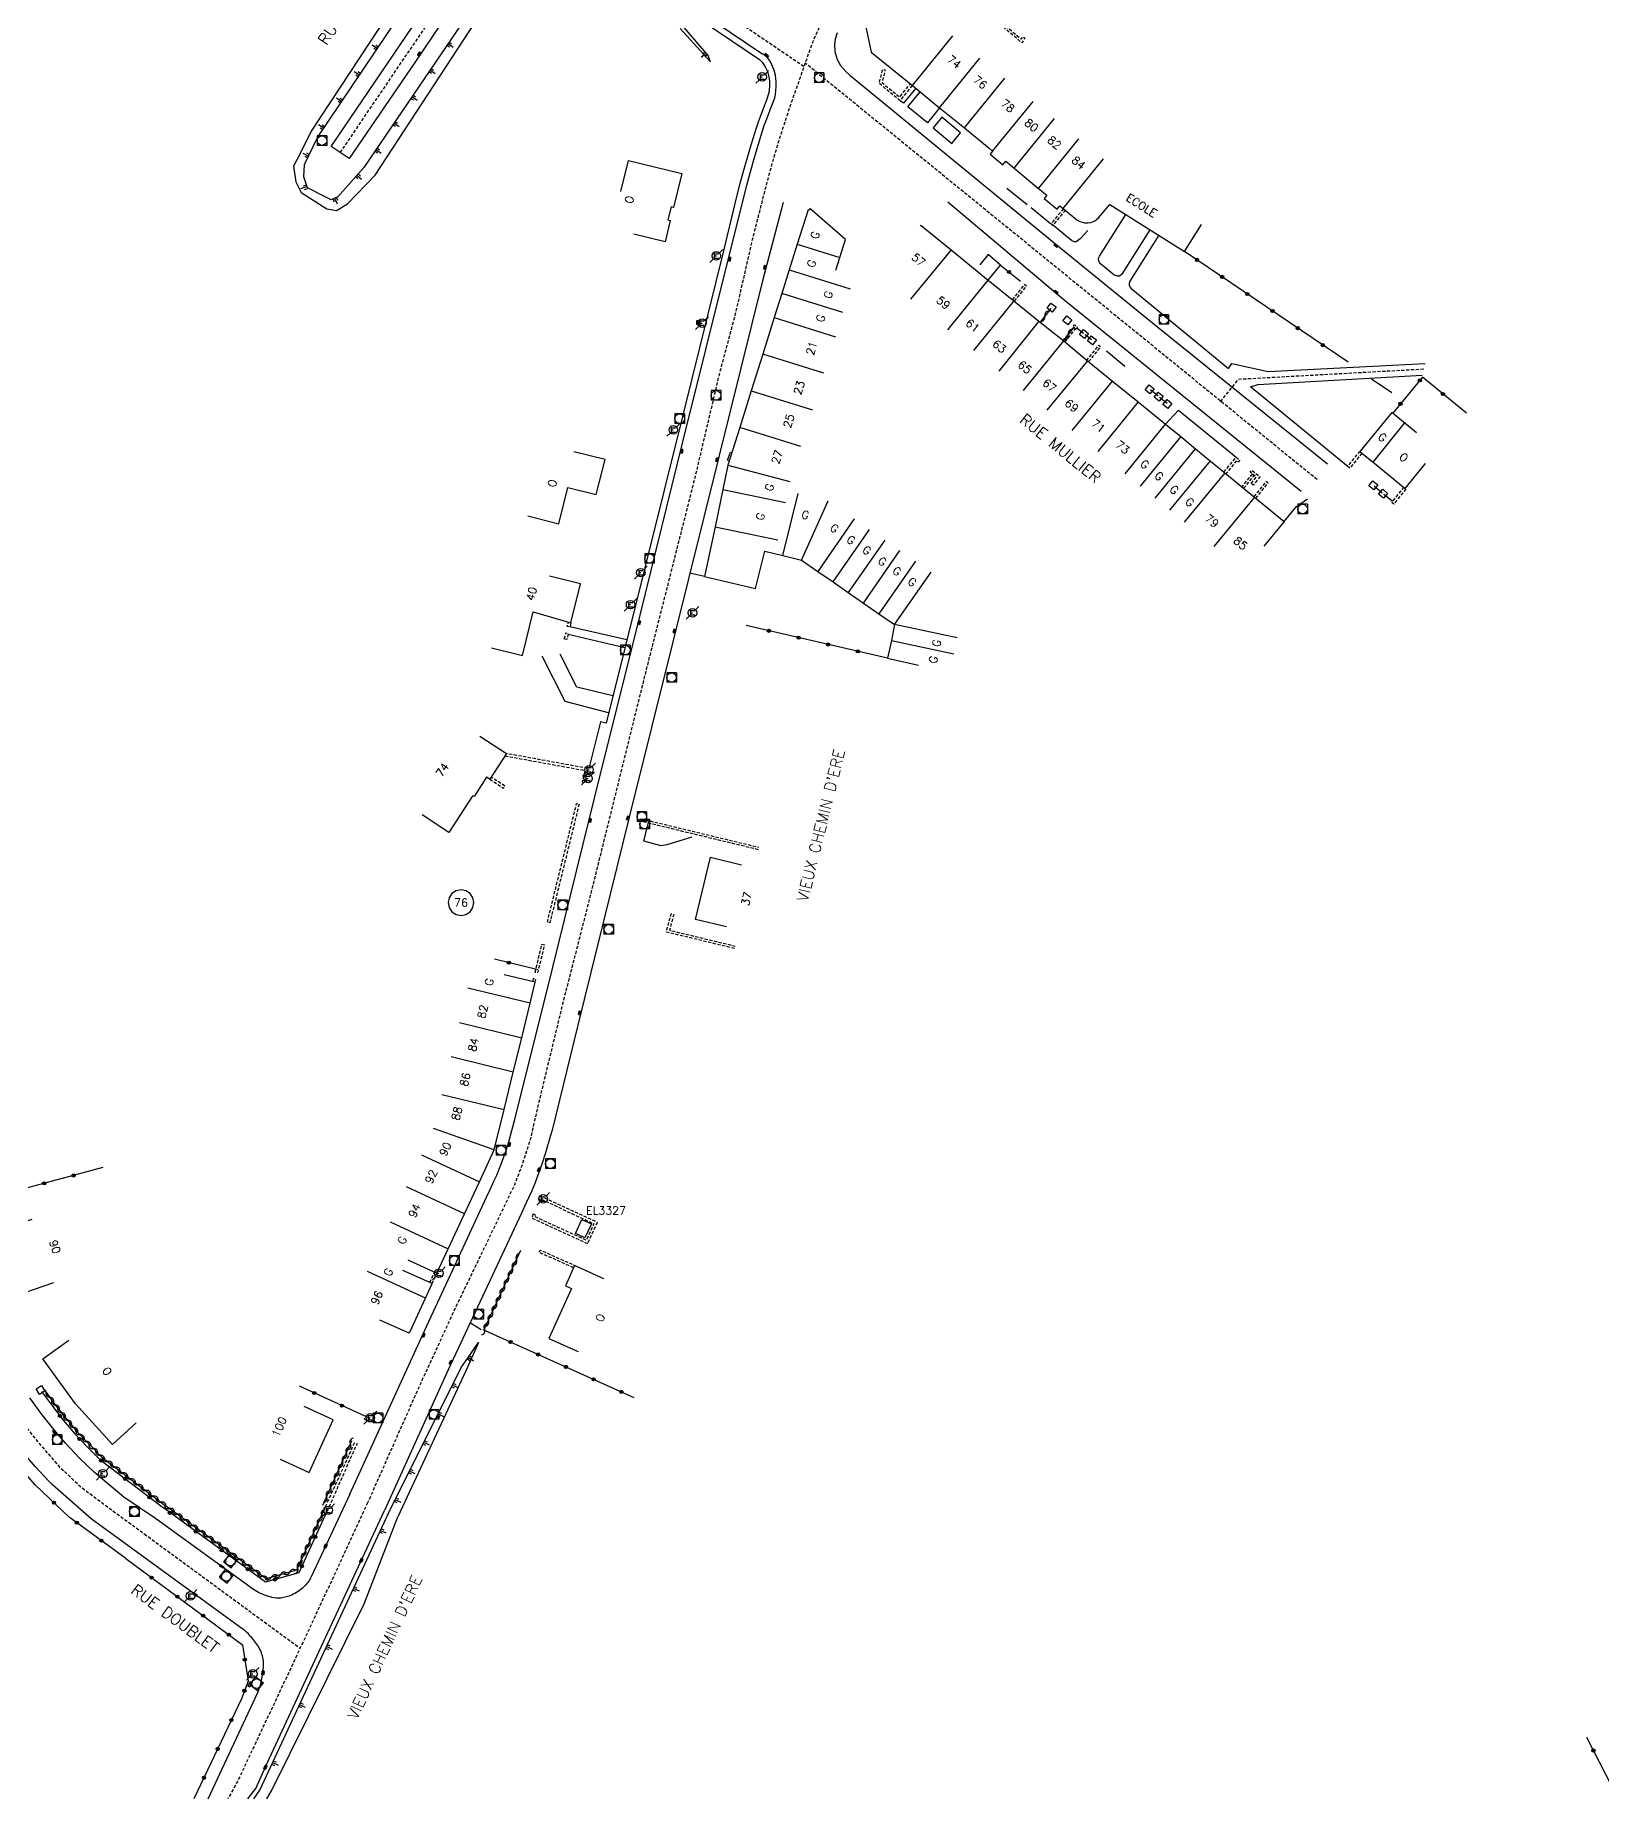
# Model space of a CAD drawing. Header units: millimetres. Extents: x 80000 to 81001, y 143000 to 144000.
# Drawn here: x 80147.8 to 80392.6, y 143000 to 143275.5 of the extents above; entities that cross this region are included whole.
import ezdxf
from ezdxf.enums import TextEntityAlignment as Align

# ---------------------------------------------------------------- set-up
doc = ezdxf.new("R2010")
doc.units = ezdxf.units.MM
doc.linetypes.add('DASHED', pattern=[0.75, 0.5, -0.25])
doc.layers.get('0').update_dxf_attribs({"linetype": 'CONTINUOUS'})
for name, color, linetype in [('W0001', 6, 'DASHED'), ('W0008', 7, 'CONTINUOUS'), ('W0100', 7, 'CONTINUOUS'), ('W0112', 1, 'DASHED'), ('W0211', 2, 'CONTINUOUS'), ('W0310', 3, 'CONTINUOUS'), ('W0322', 7, 'CONTINUOUS'), ('W0330', 7, 'CONTINUOUS'), ('W0400', 7, 'CONTINUOUS'), ('W0420', 7, 'CONTINUOUS'), ('W0471', 7, 'CONTINUOUS'), ('W0984', 7, 'CONTINUOUS'), ('W0989', 7, 'CONTINUOUS'), ('W0991', 7, 'CONTINUOUS'), ('W1102', 7, 'CONTINUOUS')]:
    doc.layers.add(name, color=color, linetype=linetype)
doc.styles.get("Standard").update_dxf_attribs({"font": 'romans.shx', "width": 0.85})

# ---------------------------------------------------------------- blocks, each defined once
blk = doc.blocks.new('t322o')
at = {"color": 0, "linetype": 'Continuous'}
for radius in [0.25, 0.15]:
    blk.add_circle((0, 0), radius, dxfattribs=at)
blk = doc.blocks.new('t310o')
at = {"color": 0, "linetype": 'Continuous'}
for centre, start, end in [((-0.5, 0.38), 216.8699, 323.1304), ((0.5, -0.37), 36.8699, 143.1303)]:
    blk.add_arc(centre, 0.625, start, end, dxfattribs=at)
blk = doc.blocks.new('t211o')
at = {"color": 0, "linetype": 'Continuous'}
for p, q in [((-0.29, 0.5), (-0.29, 0)), ((0, 1), (0, 0)), ((0.29, 0.5), (0.29, 0))]:
    blk.add_line(p, q, dxfattribs=at)
blk = doc.blocks.new('T471')
for p, q in [((-0.333334, 0.333334), (-0.333334, -0.333334)), ((-0.333334, 0.333334), (0.333334, 0.333334)), ((-0.333334, 0), (0, 0)), ((0.500001, 0.500001), (1.000002, 1.000002)), ((-0.500001, -0.500001), (-1.000002, -1.000002)), ((-0.333334, -0.333334), (0.333334, -0.333334))]:
    blk.add_line(p, q)
blk.add_ellipse((0, 0), major_axis=(0.471405, 0.471405), ratio=1, start_param=5.4977871438, end_param=11.780972451)
blk = doc.blocks.new('T420')
for p, q in [((0.75, 0.75), (-0.75, 0.75)), ((-0.75, 0.75), (-0.75, -0.75)), ((0.75, 0.75), (0.75, -0.75)), ((0.75, -0.75), (-0.75, -0.75))]:
    blk.add_line(p, q)
blk.add_ellipse((0, 0), major_axis=(-0.53, 0.53), ratio=1, start_param=3.926991, end_param=10.210176)
blk = doc.blocks.new('T400')
for p, q in [((-0.15, 0.3), (0.15, 0.3)), ((-0.15, -0.25), (-0.15, 0.3)), ((-0.15, 0.15), (0.15, 0.15)), ((-0.15, 0), (0.15, 0)), ((0.15, 0.3), (0.15, -0.25)), ((-0.15, -0.15), (0.15, -0.15)), ((-0.15, -0.25), (-0.15, -0.3)), ((-0.15, -0.3), (0.15, -0.3)), ((0.15, -0.3), (0.15, -0.25))]:
    blk.add_line(p, q)
blk = doc.blocks.new('t112o')
at = {"color": 0, "linetype": 'Continuous'}
for p, q in [((-0.5, 0.5), (0.5, 0.5)), ((-0.5, -0.5), (-0.5, 0.5)), ((0.5, 0.5), (0.5, -0.5)), ((0.5, -0.5), (-0.5, -0.5))]:
    blk.add_line(p, q, dxfattribs=at)
blk = doc.blocks.new('t330o')
at = {"color": 0, "linetype": 'Continuous'}
for p, q in [((0.25, -0.25), (-0.25, 0.25)), ((-0.25, -0.25), (0.25, 0.25)), ((-0.25, 0.25), (-0.25, -0.25)), ((0.25, 0.25), (-0.25, 0.25)), ((0.25, -0.25), (0.25, 0.25)), ((-0.25, -0.25), (0.25, -0.25)), ((-0.25, -0.25), (-0.25, -0.25))]:
    blk.add_line(p, q, dxfattribs=at)

msp = doc.modelspace()

# ---------------------------------------------------------------- linework, layer by layer
at = {"layer": 'W0001', "flags": 128}
for points in [[(80329.32, 143384.64), (80278.08, 143291.92), (80274.47, 143285.27), (80271.97, 143280.48), (80269.31, 143274.51), (80265.8, 143264.53), (80264.21, 143259.74), (80263.06, 143255.9), (80261.78, 143251.14), (80259.75, 143243.12), (80257.22, 143231.99), (80254.69, 143222.55), (80250.94, 143206.6), (80243.31, 143176.46), (80234.39, 143140.45), (80230.37, 143124.76), (80226.28, 143107.83), (80225.17, 143102.97), (80223.85, 143098.89), (80222.7, 143095.89), (80220.85, 143092.01), (80213.79, 143077.34), (80208.25, 143065.37), (80199.77, 143046.25)], [(80025.18, 143369.02), (80051.21, 143345.12), (80056.43, 143339.82), (80060.53, 143335.3), (80063.54, 143330.71), (80066.28, 143325.85), (80069, 143321.08), (80071.68, 143313.87), (80074, 143305.02), (80081.28, 143278.79), (80091.1, 143242.47), (80112.63, 143162.28), (80132.72, 143088.1), (80134.76, 143080.51), (80136.41, 143075.78), (80138.1, 143071.72), (80139.87, 143068.18), (80141.86, 143064.61), (80144.31, 143060.78), (80147.81, 143056.25), (80151.65, 143051.82), (80154.96, 143048.73), (80154.96, 143048.73), (80158.84, 143045.82), (80164.87, 143041.39)], [(80267.94, 143270.63), (80228.24, 143297.5), (80196.46, 143318.78), (80158.09, 143346.17)], [(80195.49, 143257.19), (80224.52, 143299.99)], [(80348.12, 143206.1), (80268.13, 143271.18)], [(80364.78, 143223.34), (80335.81, 143221.75), (80332.87, 143218.15)], [(80199.77, 143046.25), (80191.52, 143028.41), (80185.2, 143014.94), (80179.29, 143002.4), (80177.92, 143000)], [(80164.87, 143041.39), (80189.22, 143023.52)]]:
    msp.add_lwpolyline(points, dxfattribs=at)
at = {"layer": 'W0008', "flags": 128}
for points in [[(80227.59, 143295.48), (80226.64, 143295.33), (80226.12, 143295.21), (80224.43, 143294.71), (80223.8, 143294.48), (80222.88, 143293.98), (80222.27, 143293.45), (80221.68, 143292.78), (80221.32, 143292.29), (80207.14, 143271.29), (80196.91, 143256.25), (80194.06, 143258.13), (80210.69, 143282.66), (80219.07, 143294.98), (80219.38, 143295.63), (80219.59, 143296.91), (80219.61, 143297.46), (80219.56, 143298.98), (80219.47, 143299.81), (80219.19, 143301.08)], [(80196.97, 143047.56), (80208.71, 143073.23), (80218.34, 143094), (80218.9, 143095.19), (80219.56, 143096.58), (80219.94, 143097.44), (80220.69, 143099.3), (80221.42, 143101.3), (80221.83, 143102.61), (80222.32, 143104.39), (80222.82, 143106.34), (80228.7, 143129.94), (80235.2, 143156.33), (80242.34, 143184.91), (80248.99, 143211.82), (80256.38, 143241.48), (80258.6, 143250.39), (80259.04, 143252.09), (80259.75, 143254.74), (80260.13, 143256.07), (80260.79, 143258.35), (80261.47, 143260.59), (80261.8, 143261.57), (80261.97, 143262.06), (80262.81, 143264.29), (80263.11, 143265.08), (80263.38, 143265.76), (80263.5, 143266.27), (80263.62, 143267.5), (80263.61, 143268.26), (80263.5, 143269.31), (80263.3, 143270.08), (80262.74, 143271.4), (80262.38, 143271.91), (80261.58, 143272.62), (80261.5, 143272.54), (80222.95, 143298.56)], [(80226.28, 143295.25), (80260.98, 143271.73), (80261.41, 143271.34), (80261.91, 143270.61), (80262.25, 143269.85), (80262.46, 143269.01), (80262.54, 143268.35), (80262.57, 143267.83), (80262.5, 143266.77), (80262.37, 143266.2), (80262.14, 143265.56), (80261.79, 143264.61), (80261.09, 143262.77), (80260.79, 143261.96), (80260.48, 143261.03), (80259.7, 143258.5), (80259.08, 143256.39), (80258.72, 143255.14), (80257.95, 143252.38), (80257.48, 143250.54), (80255.36, 143241.86), (80249.14, 143216.58), (80237.02, 143168.03), (80236.16, 143168.26), (80234.34, 143160.96)], [(80163.09, 143038.99), (80156.57, 143043.72), (80150.53, 143049.05), (80150.02, 143049.55), (80147.8, 143051.93), (80145.91, 143054.16), (80144.09, 143056.49), (80142.23, 143059.07), (80140.26, 143061.99), (80138.51, 143064.78), (80137.19, 143067.06), (80136.12, 143069.09), (80134.89, 143071.77), (80133.59, 143075.01), (80132.31, 143078.6), (80131.81, 143080.2), (80131.05, 143082.93), (80130.56, 143084.75), (80118.75, 143128.43), (80106.26, 143174.54), (80094.37, 143218.64), (80081.88, 143264.79), (80077.25, 143281.89)], [(80273.13, 143275.92), (80272.83, 143274.94), (80272.72, 143274.19), (80272.79, 143273), (80273.12, 143271.74), (80273.65, 143270.82), (80274.48, 143269.86), (80275.11, 143269.28), (80307.89, 143242.41), (80323.23, 143229.93), (80349.77, 143208.59), (80349.77, 143208.59), (80349.77, 143208.59)], [(80285.41, 143267.26), (80283.49, 143264.92), (80282.97, 143265.31)], [(80289.12, 143264.21), (80287.24, 143261.86), (80284.18, 143264.33), (80286.12, 143266.68)], [(80264.68, 143249.38), (80261.48, 143237.17), (80254.69, 143209.85), (80247.52, 143180.97), (80240.75, 143153.79), (80240.75, 143153.79), (80232.54, 143120.66), (80228.58, 143104.47), (80228.35, 143103.61), (80227.56, 143100.94), (80227, 143099.17), (80226.54, 143097.83), (80225.91, 143096.14), (80225.36, 143094.86), (80224.55, 143093.12), (80223.79, 143091.47), (80212.36, 143067), (80202.41, 143045.02)], [(80345.66, 143204.25), (80308.61, 143234.16), (80290.44, 143249.45)], [(80322, 143245.14), (80317.64, 143238.21), (80317.27, 143237.9), (80316.93, 143237.87), (80316.56, 143238.01), (80316.39, 143238.12), (80314.3, 143239.81), (80314.13, 143240.02), (80313.97, 143240.45), (80313.98, 143240.68), (80314.12, 143240.99), (80318.22, 143247.51)], [(80312.29, 143245.02), (80311.09, 143243.74), (80310.71, 143243.4), (80310.46, 143243.26), (80310.17, 143243.25), (80309.74, 143243.48), (80306.71, 143245.96)], [(80323.39, 143244.27), (80318.89, 143237.1), (80318.76, 143236.79), (80318.76, 143236.45), (80318.85, 143236.2), (80319.02, 143235.99), (80334.27, 143223.48), (80334.82, 143224.23), (80340.48, 143223.01), (80365.01, 143224.26)], [(80298.65, 143239.63), (80296.71, 143241.25), (80295.41, 143239.65)], [(80353, 143208.12), (80337.74, 143220.61), (80338.89, 143220.94), (80364.54, 143222.43)], [(80324.43, 143214.76), (80326.49, 143216.94), (80335.49, 143209.62)], [(80256.29, 143209.06), (80256.02, 143209.15), (80256.45, 143210.41), (80256.69, 143210.33)], [(80342.98, 143199.56), (80344.92, 143201.9), (80346.61, 143203.12)], [(80252.4, 143190.95), (80250.14, 143191.48)], [(80231.09, 143181.94), (80239.98, 143179.85)], [(80231.39, 143183.16), (80240.28, 143181.11)], [(80237.43, 143169.65), (80230.64, 143171.41), (80227.05, 143178.5)], [(80238.07, 143172.3), (80232.48, 143173.69), (80229.88, 143178.82)], [(80243.6, 143152.51), (80242.87, 143149.65), (80245.58, 143148.95), (80246.59, 143149.09), (80250.47, 143150.3)], [(80215.83, 143074.33), (80217.5, 143073.33)], [(80166.65, 143043.81), (80161.69, 143047.13), (80157.09, 143050.96), (80154.77, 143053.22), (80152.57, 143055.55), (80150.77, 143057.64), (80148.93, 143059.98), (80147, 143062.66)], [(80181.03, 143000), (80182.28, 143001.62), (80184.41, 143006.24), (80202.41, 143045.02)]]:
    msp.add_lwpolyline(points, dxfattribs=at)
msp.add_lwpolyline([(80288.13, 143261.04), (80291.04, 143258.63), (80292.42, 143260.29), (80289.51, 143262.71)], close=True, dxfattribs=at)
msp.add_lwpolyline([(80196.97, 143047.56), (80192.53, 143038.02), (80190.91, 143034.59, -0.097141), (80189.81, 143033.1, -0.077838), (80187.89, 143031.82, -0.078592), (80186.22, 143031.35, -0.096688), (80184.81, 143031.46, -0.035454), (80183.01, 143032.09, -0.054801), (80181.94, 143032.7), (80166.65, 143043.81)], format="xyb", dxfattribs=at)
at = {"layer": 'W0008'}
msp.add_lwpolyline([(80174.84, 143000), (80182.54, 143016.51, 0.046946), (80183.06, 143017.96, 0.032279), (80183.47, 143020.17, 0.094365), (80183.33, 143022.31, 0.096025), (80182.41, 143024.22, 0.029611), (80181.08, 143025.8, 0.048915), (80180.14, 143026.61), (80176.67, 143029.08), (80163.09, 143038.99)], format="xyb", dxfattribs=at)
at = {"layer": 'W0100', "flags": 128}
for points in [[(80277.6, 143276.85), (80278.46, 143272.87), (80284.89, 143267.69), (80289.12, 143264.21), (80293.01, 143261.05), (80296.87, 143257.9), (80297.43, 143257.43), (80297.03, 143256.93), (80299.03, 143255.3), (80299.48, 143255.84), (80300.78, 143254.76), (80304.58, 143251.6), (80305.88, 143250.52), (80305.46, 143250.02), (80307.49, 143248.36), (80307.91, 143248.88), (80308.46, 143248.44), (80310.57, 143246.69), (80311.05, 143246.41), (80311.76, 143246.22), (80312.28, 143246.2), (80312.77, 143246.29), (80313.31, 143246.5), (80313.59, 143246.68), (80314, 143247.05), (80314.25, 143247.31), (80315.73, 143249.07), (80315.73, 143249.07), (80327.42, 143241.73), (80330.08, 143245.97)], [(80239.33, 143251.11), (80240.52, 143255.97), (80248.87, 143253.92), (80247.56, 143248.61), (80247.56, 143248.61), (80247.18, 143248.7), (80246.68, 143246.67), (80247.06, 143246.57), (80246.24, 143243.26), (80241.39, 143244.46)], [(80274.42, 143243.61), (80268.88, 143248.48), (80268.8, 143248.2), (80268.59, 143248.23), (80266.91, 143242.88), (80265.66, 143238.89), (80264.5, 143235.2), (80263.31, 143231.42), (80261.53, 143225.72), (80259.72, 143219.98), (80257.92, 143214.27), (80256.06, 143208.35), (80255.28, 143204.55), (80254.05, 143198.72), (80252.4, 143190.95), (80260.39, 143189.09), (80261.82, 143194.93), (80264.64, 143194.24), (80267.54, 143193.52), (80270.1, 143191.75), (80272.49, 143190.11), (80274.88, 143188.44), (80277.24, 143186.82), (80279.64, 143185.14), (80282.1, 143183.44), (80281.6, 143180.95), (80280.98, 143178.2), (80285.86, 143177.11)], [(80286.11, 143245.84), (80286.21, 143245.76), (80286.28, 143245.83), (80290.94, 143242.02), (80296.75, 143237.28), (80300.73, 143234.06), (80304.66, 143230.87), (80308.55, 143227.79), (80312.25, 143224.68), (80316.14, 143221.51), (80320.17, 143218.23), (80324.43, 143214.76), (80326.83, 143212.82), (80329.15, 143210.91), (80331.41, 143209.06), (80333.72, 143207.16), (80338.36, 143203.35), (80342.98, 143199.56), (80339.8, 143195.7)], [(80272.94, 143238.84), (80274.42, 143243.61)], [(80363.68, 143213.41), (80359.8, 143216.57), (80354.84, 143210.57), (80354.92, 143210.51), (80354.86, 143210.43), (80356.86, 143208.82), (80361.9, 143204.72), (80365.05, 143208.6)], [(80224.78, 143200.42), (80229.64, 143199.2), (80231.06, 143204.89), (80235.49, 143203.76), (80236.86, 143209.24), (80232.01, 143210.46)], [(80219.13, 143179.83), (80223.99, 143178.64), (80225.66, 143185.44), (80231.53, 143183.7), (80233.03, 143189.83), (80228.18, 143191.02)], [(80217.28, 143166.04), (80221.47, 143163.3), (80218.84, 143159.29), (80218.37, 143159.6), (80216.4, 143156.6), (80216.2, 143156.72), (80216.11, 143156.58), (80212.46, 143150.98), (80208.27, 143153.71)], [(80255.85, 143136.21), (80250.99, 143137.38), (80253.33, 143147.1), (80258.19, 143145.92)], [(80206.06, 143084.21), (80210.59, 143082.1), (80212.38, 143085.94), (80214.91, 143091.4), (80217.24, 143096.37), (80219.55, 143101.37), (80221.1, 143107.67), (80222.53, 143113.51), (80223.86, 143118.89), (80225.17, 143124.32), (80225.96, 143127.58), (80221.1, 143128.75)], [(80150.71, 143080.62), (80145.98, 143079.01), (80142.61, 143088.95), (80147.34, 143090.56)], [(80201.63, 143074.84), (80206.19, 143072.8), (80206.28, 143072.95), (80206.34, 143072.91), (80208.83, 143078.23), (80209.84, 143080.51), (80205.28, 143082.54)], [(80236.66, 143081.23), (80232.1, 143083.29), (80230.7, 143080.14), (80231.6, 143079.73), (80228.09, 143071.92), (80232.65, 143069.87)], [(80163.6, 143058.73), (80159.91, 143055.36), (80154.13, 143061.69), (80149.03, 143068.72), (80153.08, 143071.65)], [(80186.08, 143053.07), (80190.63, 143050.99), (80194.39, 143059.21), (80189.85, 143061.29)]]:
    msp.add_lwpolyline(points, dxfattribs=at)
for points in [[(80234.73, 143089.83), (80233.72, 143087.64), (80232.24, 143088.32), (80233.22, 143090.52)], [(80181.71, 143018.17), (80181.39, 143017.43), (80181.09, 143017.6), (80181.41, 143018.34)]]:
    msp.add_lwpolyline(points, close=True, dxfattribs=at)
at = {"layer": 'W0112', "flags": 128}
for points in [[(80295.45, 143280.39), (80301.91, 143274.94), (80302.13, 143275.29), (80302.47, 143275.08), (80302.01, 143274.34), (80295.19, 143280.08)], [(80284.88, 143267.69), (80282.97, 143265.31), (80279.7, 143268), (80280.26, 143270.24), (80280.65, 143270.14), (80280.15, 143268.15), (80282.91, 143265.88), (80284.57, 143267.95)], [(80308.49, 143248.41), (80306.56, 143246.08), (80306.87, 143245.83), (80308.8, 143248.16)], [(80300.82, 143233.99), (80302.72, 143236.33), (80302.41, 143236.59), (80300.51, 143234.24)], [(80310.04, 143229.89), (80308.44, 143227.87)], [(80308.75, 143227.63), (80310.35, 143229.64)], [(80312.43, 143224.54), (80314.31, 143226.85), (80314, 143227.11), (80312.12, 143224.79)], [(80333.57, 143207.28), (80335.49, 143209.62), (80336.06, 143209.16), (80335.81, 143208.85), (80335.55, 143209.06), (80333.88, 143207.03)], [(80355.1, 143210.23), (80353.23, 143207.9), (80352.92, 143208.15), (80354.79, 143210.48)], [(80337.98, 143207), (80336.34, 143205)], [(80336.65, 143204.75), (80338.3, 143206.75)], [(80338.54, 143203.2), (80340.47, 143205.55), (80340.16, 143205.8), (80338.23, 143203.46)], [(80362.01, 143204.63), (80360.1, 143202.29), (80359.79, 143202.54), (80361.7, 143204.89)], [(80231.53, 143183.7), (80231.36, 143183.06), (80230.97, 143183.16), (80231.14, 143183.81)], [(80221.23, 143162.94), (80233.72, 143160.66), (80233.27, 143158.88), (80233.27, 143158.88), (80233.65, 143158.78), (80234.21, 143160.97), (80221.47, 143163.3)], [(80218.84, 143159.29), (80221, 143157.88), (80221.22, 143158.22), (80219.06, 143159.63)], [(80260.82, 143148.28), (80242.68, 143152.66), (80242.77, 143153.05), (80260.91, 143148.67)], [(80257.09, 143132.84), (80246.44, 143135.41), (80247.21, 143138.26), (80247.59, 143138.15), (80246.93, 143135.7), (80257.18, 143133.23)], [(80225.96, 143127.58), (80226.07, 143128.06), (80225.68, 143128.16), (80225.57, 143127.67)], [(80231.96, 143082.97), (80226.57, 143085.36), (80226.73, 143085.72), (80232.12, 143083.33)], [(80209.48, 143080.68), (80210.23, 143082.27)], [(80209.84, 143080.51), (80210.59, 143082.1)], [(80193.21, 143045.64), (80193.21, 143045.64), (80197.72, 143055.62), (80197.72, 143055.62), (80197.72, 143055.62), (80198.13, 143055.44), (80197.88, 143054.87), (80197.83, 143054.88), (80193.62, 143045.33), (80193.62, 143045.33)]]:
    msp.add_lwpolyline(points, dxfattribs=at)
for points in [[(80310.44, 143229.57), (80309.96, 143229.95), (80310.22, 143230.26), (80310.69, 143229.88)], [(80337.83, 143205.51), (80338.63, 143206.49), (80337.66, 143207.26), (80337.91, 143207.57), (80339.2, 143206.55), (80338.14, 143205.26)], [(80230.49, 143181.21), (80230.73, 143182.18), (80231.12, 143182.08), (80230.88, 143181.11)], [(80227.85, 143136.96), (80232.42, 143155.5), (80232.81, 143155.4), (80228.24, 143136.86)], [(80225.94, 143129.11), (80227.01, 143133.52), (80227.4, 143133.42), (80226.32, 143129.02)], [(80225.63, 143091.36), (80225.4, 143090.73), (80234.15, 143086.73), (80235.67, 143090.04), (80231.83, 143091.82), (80226.91, 143094.09), (80226.58, 143093.5), (80226.93, 143093.3), (80227.08, 143093.57), (80231.66, 143091.45), (80231.66, 143091.45), (80235.14, 143089.85), (80233.95, 143087.26), (80225.9, 143090.95), (80226.01, 143091.23)], [(80199.21, 143059.33), (80199.87, 143059.01), (80200.07, 143059.45), (80199.42, 143059.76)]]:
    msp.add_lwpolyline(points, close=True, dxfattribs=at)
at = {"layer": 'W0211', "flags": 128}
for points in [[(80211.86, 143292.36), (80190.93, 143260.55), (80189.24, 143257.07), (80188.21, 143255.06), (80188.55, 143252.61), (80189.4, 143250.98), (80193.38, 143248.41), (80194.92, 143248.17), (80196.64, 143249.2), (80200.95, 143253.66), (80223.05, 143287.49)], [(80222.25, 143288.83), (80199.16, 143254.86), (80195.09, 143250.26), (80194.08, 143249.8), (80193.12, 143250.26), (80190.35, 143251.7), (80189.81, 143253.39), (80189.91, 143255.35), (80191.92, 143259.53), (80213.71, 143291.94)], [(80248.59, 143276.57), (80253.33, 143271.37), (80252.96, 143272.36), (80252.65, 143272.73), (80248.94, 143277.11)], [(80203.09, 143044.72), (80214.4, 143067.4), (80215.47, 143068.95), (80217.08, 143071.28), (80215.16, 143066.98), (80204.5, 143044.05)], [(80181.98, 143000), (80182.95, 143001.33), (80203.09, 143044.72)], [(80184, 143000), (80184.75, 143001.21), (80199.25, 143030.44), (80204.5, 143044.05)]]:
    msp.add_lwpolyline(points, dxfattribs=at)
at = {"layer": 'W0310', "flags": 128}
for points in [[(80306.51, 143232.83), (80304.84, 143230.72)], [(80310.15, 143229.95), (80308.48, 143227.84)], [(80223.65, 143085.64), (80217.99, 143073.34)], [(80149.23, 143063.92), (80150.92, 143061.62), (80152.58, 143059.49), (80154.38, 143057.35), (80156.29, 143055.32), (80158.26, 143053.36), (80168.14, 143045.83)], [(80192.76, 143045.85), (80197.32, 143055.95)]]:
    msp.add_lwpolyline(points, dxfattribs=at)
at = {"layer": 'W0310'}
msp.add_lwpolyline([(80193.21, 143045.64), (80188.66, 143035.73), (80183.92, 143034.38), (80168.14, 143045.83)], dxfattribs=at)
at = {"layer": 'W0322', "flags": 128}
for points in [[(80299.66, 143251.63), (80302.83, 143249.09)], [(80303.47, 143248.62), (80306.47, 143246.14)], [(80352.96, 143224.46), (80327.42, 143241.73)], [(80296.74, 143237.29), (80298.65, 143239.63), (80301.78, 143237.09)], [(80310.62, 143229.79), (80311.61, 143228.98)], [(80311.87, 143228.79), (80312.85, 143227.99)], [(80315.21, 143226.21), (80318.09, 143223.84)], [(80322.08, 143220.17), (80323.28, 143219.19)], [(80356.6, 143221.86), (80359.82, 143219.69)], [(80371.46, 143216.48), (80364.57, 143222.09), (80359.97, 143216.51)], [(80323.48, 143219.01), (80324.69, 143218.03)], [(80358.31, 143204), (80357.02, 143205.09)], [(80359.92, 143202.7), (80358.55, 143203.8)], [(80280.98, 143178.2), (80258.93, 143183.3)], [(80226.44, 143129.52), (80219.62, 143131.16)], [(80158.39, 143098.63), (80136.72, 143092.77), (80137.79, 143088.68), (80141.47, 143089.8)], [(80217.75, 143073.32), (80241.34, 143062.7)], [(80148.82, 143063.62), (80150.52, 143061.32), (80152.19, 143059.17), (80154, 143057.02), (80155.94, 143054.97), (80157.93, 143052.99), (80167.85, 143045.43)], [(80200.08, 143059.45), (80189.1, 143064.47)], [(80162, 143037.51), (80153.14, 143044.01), (80147.85, 143048.99), (80143.67, 143053.78), (80140.11, 143058.84)]]:
    msp.add_lwpolyline(points, dxfattribs=at)
at = {"layer": 'W0322'}
for points in [[(80193.67, 143045.43), (80189.02, 143035.31), (80183.82, 143033.83), (80167.85, 143045.43)], [(80162, 143037.51), (80180.22, 143024.05), (80181.09, 143018.37), (80180.05, 143015.63), (80172.64, 143000)], [(80390.21, 143009.64), (80390.21, 143009.64), (80390.21, 143009.64), (80390.21, 143009.64), (80390.21, 143009.64), (80390.21, 143009.64), (80390.21, 143009.64), (80390.21, 143009.64), (80390.21, 143009.64), (80390.21, 143009.64), (80390.21, 143009.64), (80390.21, 143009.64), (80390.21, 143009.64), (80390.21, 143009.64), (80390.21, 143009.64), (80390.21, 143009.64), (80390.21, 143009.64), (80390.21, 143009.64), (80390.21, 143009.64), (80390.21, 143009.64), (80390.21, 143009.64), (80390.21, 143009.64), (80390.21, 143009.64), (80390.21, 143009.64), (80390.21, 143009.64), (80390.21, 143009.64), (80390.21, 143009.64), (80390.21, 143009.64), (80390.21, 143009.64), (80390.21, 143009.64), (80390.21, 143009.64), (80390.21, 143009.64), (80390.21, 143009.64), (80390.21, 143009.64), (80390.21, 143009.64), (80390.21, 143009.64), (80390.21, 143009.64), (80390.21, 143009.64), (80390.21, 143009.64), (80390.21, 143009.64), (80390.21, 143009.64), (80390.21, 143009.64), (80390.21, 143009.64), (80390.21, 143009.64), (80390.21, 143009.64), (80390.21, 143009.64), (80390.21, 143009.64), (80390.21, 143009.64), (80390.21, 143009.64), (80390.21, 143009.64), (80390.21, 143009.64), (80390.21, 143009.64), (80390.21, 143009.64), (80390.21, 143009.64), (80390.21, 143009.64), (80390.21, 143009.64), (80390.21, 143009.64), (80390.21, 143009.64), (80390.21, 143009.64), (80390.21, 143009.64), (80390.21, 143009.64), (80390.21, 143009.64), (80390.21, 143009.64), (80390.21, 143009.64), (80390.21, 143009.64), (80390.21, 143009.64), (80390.21, 143009.64), (80390.21, 143009.64), (80390.21, 143009.64), (80390.21, 143009.64), (80390.21, 143009.64), (80390.21, 143009.64), (80390.21, 143009.64), (80390.21, 143009.64), (80390.21, 143009.64), (80390.21, 143009.64), (80390.21, 143009.64), (80390.21, 143009.64), (80390.21, 143009.64), (80390.21, 143009.64), (80390.21, 143009.64), (80390.21, 143009.64), (80390.21, 143009.64), (80390.21, 143009.64), (80390.21, 143009.64), (80390.21, 143009.64), (80390.21, 143009.64), (80390.21, 143009.64), (80390.21, 143009.64), (80390.21, 143009.64), (80390.21, 143009.64), (80390.21, 143009.64), (80390.21, 143009.64), (80390.21, 143009.64), (80390.21, 143009.64), (80390.21, 143009.64), (80390.21, 143009.64), (80390.21, 143009.64), (80390.21, 143009.64), (80390.21, 143009.64), (80390.21, 143009.64)], [(80390.21, 143009.64), (80390.21, 143009.64), (80390.21, 143009.64), (80390.21, 143009.64), (80390.21, 143009.64), (80390.21, 143009.64), (80390.21, 143009.64), (80390.21, 143009.64), (80390.21, 143009.64), (80390.21, 143009.64), (80390.21, 143009.64), (80390.21, 143009.64), (80390.21, 143009.64), (80390.21, 143009.64), (80390.21, 143009.64), (80390.21, 143009.64), (80390.21, 143009.64), (80390.21, 143009.64), (80390.21, 143009.64), (80395.16, 143000)]]:
    msp.add_lwpolyline(points, dxfattribs=at)
at = {"layer": 'W1102', "flags": 128}
for points in [[(80284.89, 143267.69), (80291.21, 143275.44)], [(80289.12, 143264.21), (80295.43, 143271.96)], [(80293.01, 143261.05), (80299.32, 143268.8)], [(80297.43, 143257.43), (80303.74, 143265.19)], [(80300.78, 143254.76), (80307.09, 143262.52)], [(80304.58, 143251.6), (80310.9, 143259.36)], [(80308.46, 143248.44), (80314.77, 143256.2)], [(80266.91, 143242.88), (80273.54, 143240.79)], [(80290.94, 143242.02), (80284.62, 143234.27)], [(80265.66, 143238.89), (80275.19, 143235.89)], [(80290.45, 143229.52), (80296.75, 143237.28)], [(80274.04, 143232.21), (80264.5, 143235.2)], [(80300.73, 143234.06), (80294.43, 143226.3)], [(80263.31, 143231.42), (80272.85, 143228.43)], [(80304.66, 143230.87), (80298.4, 143223.07)], [(80302.23, 143220.03), (80308.55, 143227.79)], [(80271.07, 143222.73), (80261.53, 143225.72)], [(80312.25, 143224.68), (80305.88, 143216.97)], [(80259.72, 143219.98), (80269.26, 143216.98)], [(80309.83, 143213.76), (80316.14, 143221.51)], [(80320.17, 143218.23), (80313.85, 143210.48)], [(80267.46, 143211.27), (80257.92, 143214.27)], [(80318.12, 143207), (80324.43, 143214.76)], [(80356.86, 143208.82), (80361.8, 143214.94)], [(80326.83, 143212.82), (80320.5, 143205.08)], [(80322.8, 143203.18), (80329.15, 143210.91)], [(80331.41, 143209.06), (80325.07, 143201.33)], [(80256.06, 143208.35), (80265.75, 143205.83)], [(80333.72, 143207.16), (80327.37, 143199.43)], [(80255.28, 143204.55), (80265.07, 143202.52)], [(80264.64, 143194.24), (80267.03, 143203.95)], [(80338.36, 143203.35), (80332.01, 143195.63)], [(80267.54, 143193.52), (80271.71, 143202.79)], [(80254.05, 143198.72), (80263.86, 143196.69)], [(80275.78, 143199.99), (80270.1, 143191.75)], [(80272.49, 143190.11), (80278.18, 143198.33)], [(80280.58, 143196.66), (80274.88, 143188.44)], [(80277.24, 143186.82), (80282.94, 143195.03)], [(80285.35, 143193.36), (80279.64, 143185.14)], [(80291.88, 143181.36), (80282.1, 143183.44), (80287.8, 143191.65)], [(80281.6, 143180.95), (80291.38, 143178.87)], [(80225.17, 143124.32), (80215.45, 143126.67)], [(80214.14, 143121.26), (80223.86, 143118.89)], [(80222.53, 143113.51), (80212.82, 143115.9)], [(80211.39, 143110.05), (80221.1, 143107.67)], [(80219.55, 143101.37), (80210.07, 143104.7)], [(80208.17, 143100.59), (80217.24, 143096.37)], [(80214.91, 143091.4), (80205.85, 143095.62)], [(80203.31, 143090.15), (80212.38, 143085.94)], [(80208.83, 143078.23), (80199.73, 143082.38)]]:
    msp.add_lwpolyline(points, dxfattribs=at)
msp.add_lwpolyline([(80216.36, 143140.01), (80216.2, 143140.77), (80215.77, 143141.42), (80215.12, 143141.86), (80214.36, 143142.01), (80213.59, 143141.86), (80212.94, 143141.42), (80212.51, 143140.77), (80212.36, 143140.01), (80212.51, 143139.24), (80212.94, 143138.59), (80213.59, 143138.16), (80214.36, 143138.01), (80215.12, 143138.16), (80215.77, 143138.59), (80216.2, 143139.24)], close=True, dxfattribs=at)

# ---------------------------------------------------------------- block references
at = {"layer": 'W0112'}
for p, rotation in [((80306.63, 143232.98), 143.4479215144844), ((80309.08, 143231), 141.5421407869383), ((80311.7, 143228.85), 141.7739184240465), ((80312.93, 143227.86), 141.7156351737228), ((80321.95, 143220.2), 140.1491645387347), ((80323.35, 143219.06), 141.026438517026), ((80324.74, 143217.91), 140.3764053967677), ((80356.9, 143205.2), 320.3233314501134), ((80358.44, 143203.9), 319.226988664134), ((80148.65, 143063.87), 121.4468137535802)]:
    msp.add_blockref('t112o', p, dxfattribs=dict(at, rotation=rotation))
at = {"layer": 'W0211'}
for p, rotation in [((80201.31, 143273.48), 56.08597663876051), ((80212.3, 143274.18), 235.7946451590889), ((80252.65, 143272.73), 130.225645617477), ((80198.52, 143269.33), 56.08597663935944), ((80209.49, 143270.05), 235.7946451589085), ((80195.73, 143265.19), 56.08597663936228), ((80206.68, 143265.91), 235.7946451592356), ((80192.94, 143261.04), 56.08597663937361), ((80203.86, 143261.78), 235.7946451590649), ((80190.54, 143256.66), 64.26296067155053), ((80201.05, 143257.64), 235.7946451591329), ((80198.08, 143253.64), 228.4884515983295), ((80190.29, 143251.88), 107.5896700749525), ((80194.64, 143250.05), 204.7241498791919), ((80215.47, 143068.95), 235.2462332834459), ((80213.01, 143064.62), 243.5078066794507), ((80210.78, 143060.14), 243.5078066785464), ((80208.55, 143055.67), 243.5078066790558), ((80206.32, 143051.19), 243.5078066794634), ((80204.09, 143046.72), 243.5078066788047), ((80201.78, 143041.9), 245.1029118669634), ((80197.57, 143032.83), 245.1029118669564), ((80193.36, 143023.76), 245.102911866964), ((80189.15, 143014.69), 245.102911866964), ((80184.94, 143005.62), 245.1029118669786)]:
    msp.add_blockref('t211o', p, dxfattribs=dict(at, rotation=rotation))
at = {"layer": 'W0310'}
for p, rotation in [((80305.58, 143231.65), 231.6131866779927), ((80309.22, 143228.77), 231.6131866776771), ((80223.02, 143084.28), 245.3054079168036), ((80221.77, 143081.55), 245.3054079168036), ((80222.39, 143082.92), 245.3054079168036), ((80220.51, 143078.83), 245.3054079168036), ((80221.14, 143080.19), 245.3054079168036), ((80219.26, 143076.1), 245.3054079168036), ((80219.89, 143077.47), 245.3054079168036), ((80218.01, 143073.38), 245.3054079168036), ((80218.63, 143074.74), 245.3054079168036), ((80150.12, 143062.71), 306.432270176191), ((80151.01, 143061.5), 307.9314412431321), ((80151.93, 143060.32), 307.9314412431321), ((80152.87, 143059.15), 310.0384791383405), ((80153.83, 143058), 310.0384791383405), ((80154.82, 143056.88), 313.3310088890951), ((80155.85, 143055.79), 313.3310088890951), ((80156.9, 143054.71), 315.1625168789782), ((80157.97, 143053.66), 315.1625168789782), ((80196.46, 143054.05), 65.68401628218572), ((80197.08, 143055.42), 65.68401628218572), ((80159.12, 143052.71), 322.6952706698128), ((80160.32, 143051.8), 322.6952706698128), ((80161.51, 143050.89), 322.6952706698128), ((80195.23, 143051.31), 65.68401628218572), ((80195.85, 143052.68), 65.68401628218572), ((80162.7, 143049.98), 322.6952706698128), ((80163.9, 143049.07), 322.6952706698128), ((80165.09, 143048.16), 322.6952706698128), ((80193.99, 143048.58), 65.68401628218572), ((80194.61, 143049.95), 65.68401628218572), ((80166.28, 143047.25), 322.6952706698128), ((80167.48, 143046.34), 322.6952706698128), ((80168.82, 143045.35), 144.0203217310063), ((80193.37, 143047.21), 65.68401628218572), ((80170.03, 143044.46), 144.0203217310063), ((80171.24, 143043.58), 144.0203217310063), ((80172.46, 143042.7), 144.0203217310063), ((80191.96, 143042.91), 245.3197987648705), ((80192.59, 143044.28), 245.3197987648705), ((80173.67, 143041.82), 144.0203217310063), ((80174.89, 143040.94), 144.0203217310063), ((80176.1, 143040.06), 144.0203217310063), ((80190.71, 143040.19), 245.3197987648705), ((80191.33, 143041.55), 245.3197987648705), ((80177.31, 143039.18), 144.0203217310063), ((80178.53, 143038.3), 144.0203217310063), ((80179.74, 143037.41), 144.0203217310063), ((80189.45, 143037.46), 245.3197987648705), ((80190.08, 143038.83), 245.3197987648705), ((80180.95, 143036.53), 144.0203217310063), ((80182.17, 143035.65), 144.0203217310063), ((80183.38, 143034.77), 144.0203217310063), ((80184.72, 143034.61), 195.8967757497671), ((80186.17, 143035.02), 195.8967757497671), ((80187.61, 143035.43), 195.8967757497671), ((80188.83, 143036.1), 245.3197987648705)]:
    msp.add_blockref('t310o', p, dxfattribs=dict(at, rotation=rotation))
at = {"layer": 'W0322'}
for p, rotation in [((80299.99, 143238.54), 320.8387767214244), ((80329.35, 143240.43), 145.9294172304903), ((80333.28, 143237.77), 145.9294172304903), ((80337.22, 143235.11), 145.9294172304903), ((80341.15, 143232.45), 145.9294172304903), ((80345.09, 143229.78), 145.9294172304903), ((80349.02, 143227.12), 145.9294172304903), ((80364.18, 143221.61), 230.4239670613182), ((80367.78, 143219.48), 140.8849219153539), ((80361.15, 143217.95), 230.4239670613182), ((80262.47, 143182.48), 166.9758168511218), ((80267.1, 143181.41), 166.9758168511218), ((80271.73, 143180.34), 166.9758168511218), ((80276.36, 143179.27), 166.9758168511218), ((80221.82, 143130.63), 166.4376095451025), ((80149.22, 143096.15), 195.1136820820752), ((80153.81, 143097.39), 195.1136820820752), ((80222.08, 143071.37), 335.7569817098623), ((80226.42, 143069.42), 335.7569817098623), ((80230.75, 143067.47), 335.7569817098623), ((80235.08, 143065.52), 335.7569817098623), ((80191.44, 143063.4), 155.4128649081353), ((80239.41, 143063.57), 335.7569817098623), ((80151.68, 143059.83), 307.9314412272792), ((80195.76, 143061.42), 155.4128649081353), ((80154.76, 143056.21), 313.3310088807366), ((80158.11, 143052.85), 322.695886687018), ((80161.89, 143049.97), 322.695886687018), ((80150.76, 143046.25), 136.7160542482895), ((80165.67, 143047.09), 322.695886687018), ((80154.34, 143043.13), 143.7353886448985), ((80168.88, 143044.68), 144.0203217309908), ((80158.17, 143040.32), 143.7353886448985), ((80172.93, 143041.74), 144.0203217309908), ((80191.58, 143040.89), 245.319798764858), ((80176.98, 143038.8), 144.0203217309908), ((80166.02, 143034.54), 323.5468110602296), ((80181.02, 143035.87), 144.0203217309908), ((80189.49, 143036.35), 245.319798764858), ((80185.3, 143034.25), 195.8967757499909), ((80170.04, 143031.57), 323.5468110602296), ((80174.06, 143028.6), 323.5468110602296), ((80178.09, 143025.63), 323.5468110602296), ((80180.57, 143021.73), 278.6441536985174), ((80180.52, 143016.87), 249.3533426568143), ((80178.48, 143012.31), 244.6285955725302), ((80176.34, 143007.79), 244.6285955725302), ((80391.3, 143007.53), 297.168814286149), ((80174.2, 143003.28), 244.6285955725302)]:
    msp.add_blockref('t322o', p, dxfattribs=dict(at, rotation=rotation))
at = {"layer": 'W0330'}
msp.add_blockref('t330o', (80251.41, 143230.64), dxfattribs=at)
at = {"layer": 'W0400'}
for p, rotation in [((80207.86, 143272.62), 325.9682925311479), ((80262.06, 143272.39), 228.71450036422), ((80307.32, 143242.69), 50.66471058613643), ((80256.3, 143240.53), 166.0011638678168), ((80261.86, 143239.3), 346.0119322687431), ((80307.32, 143235.4), 50.47035150210937), ((80248.82, 143210.53), 167.0209651762288), ((80254.38, 143209.19), 164.9356959284382), ((80242.2, 143183.73), 165.9708780834146), ((80247.73, 143182.45), 346.4532178039947), ((80240.45, 143153.2), 166.0803719705422), ((80234.5, 143152.86), 166.2666029930713), ((80232.92, 143122.79), 346.0371879102767), ((80221.87, 143102.21), 163.2838440735561), ((80226.55, 143098.31), 341.0083297314364), ((80208.49, 143072.38), 155.4128649102607), ((80212.76, 143068.19), 334.982647593723), ((80150.84, 143057.31), 219.6392897740178), ((80193.21, 143039.48), 334.9982686725921), ((80198.78, 143037.24), 155.0257535805865), ((80176.97, 143036.3), 233.9383944332546), ((80172.79, 143031.91), 53.8456798392309), ((80183.43, 143019.65), 174.9394301869755), ((80183.79, 143004.91), 154.9378486174713)]:
    msp.add_blockref('T400', p, dxfattribs=dict(at, rotation=rotation))
at = {"layer": 'W0420'}
for p in [(80270.32, 143268.89), (80192.64, 143259.08), (80324.18, 143231.12), (80254.21, 143219.26), (80248.53, 143215.63), (80345.86, 143201.5), (80243.81, 143193.78), (80240.03, 143179.47), (80247.26, 143175.18), (80242.61, 143153.46), (80243.06, 143152.27), (80230.26, 143139.65), (80237.45, 143135.85), (80220.61, 143101.31), (80228.31, 143099.22), (80213.32, 143084.07), (80217.1, 143075.7), (80201.38, 143059.49), (80210.13, 143060.03), (80151.26, 143056.1), (80163.33, 143044.87)]:
    msp.add_blockref('T420', p, dxfattribs=at)
for p, rotation in [((80178.34, 143037.13), 141.4877489125762), ((80177.7, 143034.74), 141.4877489125762), ((80182.43, 143017.99), 141.4877489125814)]:
    msp.add_blockref('T420', p, dxfattribs=dict(at, rotation=rotation))
at = {"layer": 'W0471'}
for p in [(80261.43, 143269.02), (80254.26, 143241.05), (80252.02, 143230.56), (80247.53, 143213.87), (80242.46, 143191.57), (80240.86, 143186.57), (80250.54, 143185.3), (80234.36, 143160.78), (80234.21, 143159.41), (80227.2, 143093.72), (80210.91, 143082.09), (80200.19, 143059.53), (80158.4, 143050.79), (80193.62, 143045.06), (80172.09, 143031.69), (80181.82, 143019.52)]:
    msp.add_blockref('T471', p, dxfattribs=at)

# ---------------------------------------------------------------- texts
at = {"layer": 'W0984'}
msp.add_text('ECOLE', height=1.25, rotation=327.864, dxfattribs=at).set_placement((80320.7, 143248.94), align=Align.MIDDLE)
msp.add_text('EL3327', height=1.25, dxfattribs=at).set_placement((80237.02, 143091.9), align=Align.MIDDLE)
at = {"layer": 'W0989'}
for s, rotation, p in [('RUE MULLIER', 55.449, (80196.99, 143280.71)), ('RUE MULLIER', 320.8467, (80308.03, 143210.99)), ("VIEUX CHEMIN D'ERE", 76.0894, (80270.59, 143152.1)), ("VIEUX CHEMIN D'ERE", 65.16, (80202.44, 143023.68)), ('RUE DOUBLET', 323.73, (80169.69, 143028.15))]:
    msp.add_text(s, height=1.75, rotation=rotation, dxfattribs=at).set_placement(p, align=Align.MIDDLE)
at = {"layer": 'W0991'}
for s, rotation, p in [('74', 320.5413, (80291.43, 143271.37)), ('76', 320.5413, (80295.49, 143268.17)), ('78', 320.5413, (80299.82, 143264.49)), ('80', 320.5413, (80303.5, 143261.46)), ('82', 320.5413, (80307.08, 143258.75)), ('84', 320.5413, (80310.87, 143255.61)), ('O', 76.1476, (80240.66, 143249.84)), ('G', 72.612, (80269.69, 143244.29)), ('G', 72.612, (80269.14, 143239.85)), ('57', 320.806, (80285.86, 143240.45)), ('G', 72.612, (80271.74, 143234.98)), ('59', 320.806, (80289.73, 143233.74)), ('G', 72.612, (80270.55, 143231.3)), ('61', 320.806, (80294.31, 143230.17)), ('63', 320.806, (80298.49, 143226.92)), ('21', 72.612, (80269.14, 143226.64)), ('65', 320.806, (80302.46, 143223.66)), ('23', 72.612, (80267.19, 143220.47)), ('67', 320.806, (80306.33, 143220.81)), ('69', 320.806, (80309.79, 143217.65)), ('25', 72.612, (80265.57, 143215.27)), ('71', 320.806, (80313.97, 143214.5)), ('73', 320.806, (80317.74, 143211.14)), ('G', 320.8849, (80358.33, 143212.71)), ('27', 72.612, (80263.73, 143209.64)), ('G', 320.806, (80321.2, 143208.49)), ('O', 320.8849, (80361.67, 143209.58)), ('O', 76.1476, (80228.63, 143205.53)), ('G', 320.806, (80323.44, 143206.66)), ('G', 72.612, (80262.54, 143204.88)), ('G', 320.806, (80325.79, 143204.52)), ('G', 320.806, (80328.23, 143202.59)), ('G', 72.612, (80261.13, 143200.33)), ('G', 346.1604, (80268.16, 143200.58)), ('79', 320.806, (80331.69, 143199.63)), ('G', 325.3979, (80272.7, 143198.49)), ('G', 325.3979, (80275.3, 143196.68)), ('G', 325.3979, (80277.77, 143195.05)), ('85', 320.806, (80336.17, 143196.17)), ('G', 325.3979, (80280.19, 143193.3)), ('G', 325.3979, (80282.48, 143191.79)), ('40', 76.2018, (80225.39, 143188.26)), ('G', 325.3979, (80284.84, 143190.1)), ('G', 78.6451, (80288.66, 143180.55)), ('G', 78.6451, (80288.16, 143177.97)), ('74', 56.8215, (80211.44, 143160.75)), ('37', 76.4318, (80258.96, 143140.6)), ('G', 76.4376, (80218.76, 143127.59)), ('82', 76.4376, (80217.73, 143122.99)), ('84', 76.4376, (80216.3, 143117.81)), ('86', 76.4376, (80215.01, 143112.37)), ('88', 76.4376, (80213.71, 143107.06)), ('90', 65.1811, (80211.91, 143101.51)), ('92', 65.1811, (80209.69, 143097.21)), ('94', 65.1811, (80207.1, 143091.9)), ('90', 288.7358, (80150.92, 143086.23)), ('G', 65.1811, (80205.16, 143087.24)), ('G', 65.757, (80203.01, 143082.27)), ('96', 65.757, (80201.2, 143078.28)), ('O', 65.757, (80236.11, 143075.15)), ('O', 305.9496, (80159.07, 143066.78)), ('100', 65.757, (80185.97, 143058.11))]:
    msp.add_text(s, height=1.25, rotation=rotation, dxfattribs=at).set_placement(p, align=Align.MIDDLE)
msp.add_text('76', height=1.25, dxfattribs=at).set_placement((80214.36, 143140.01), align=Align.MIDDLE)

doc.saveas('drawing.dxf')
